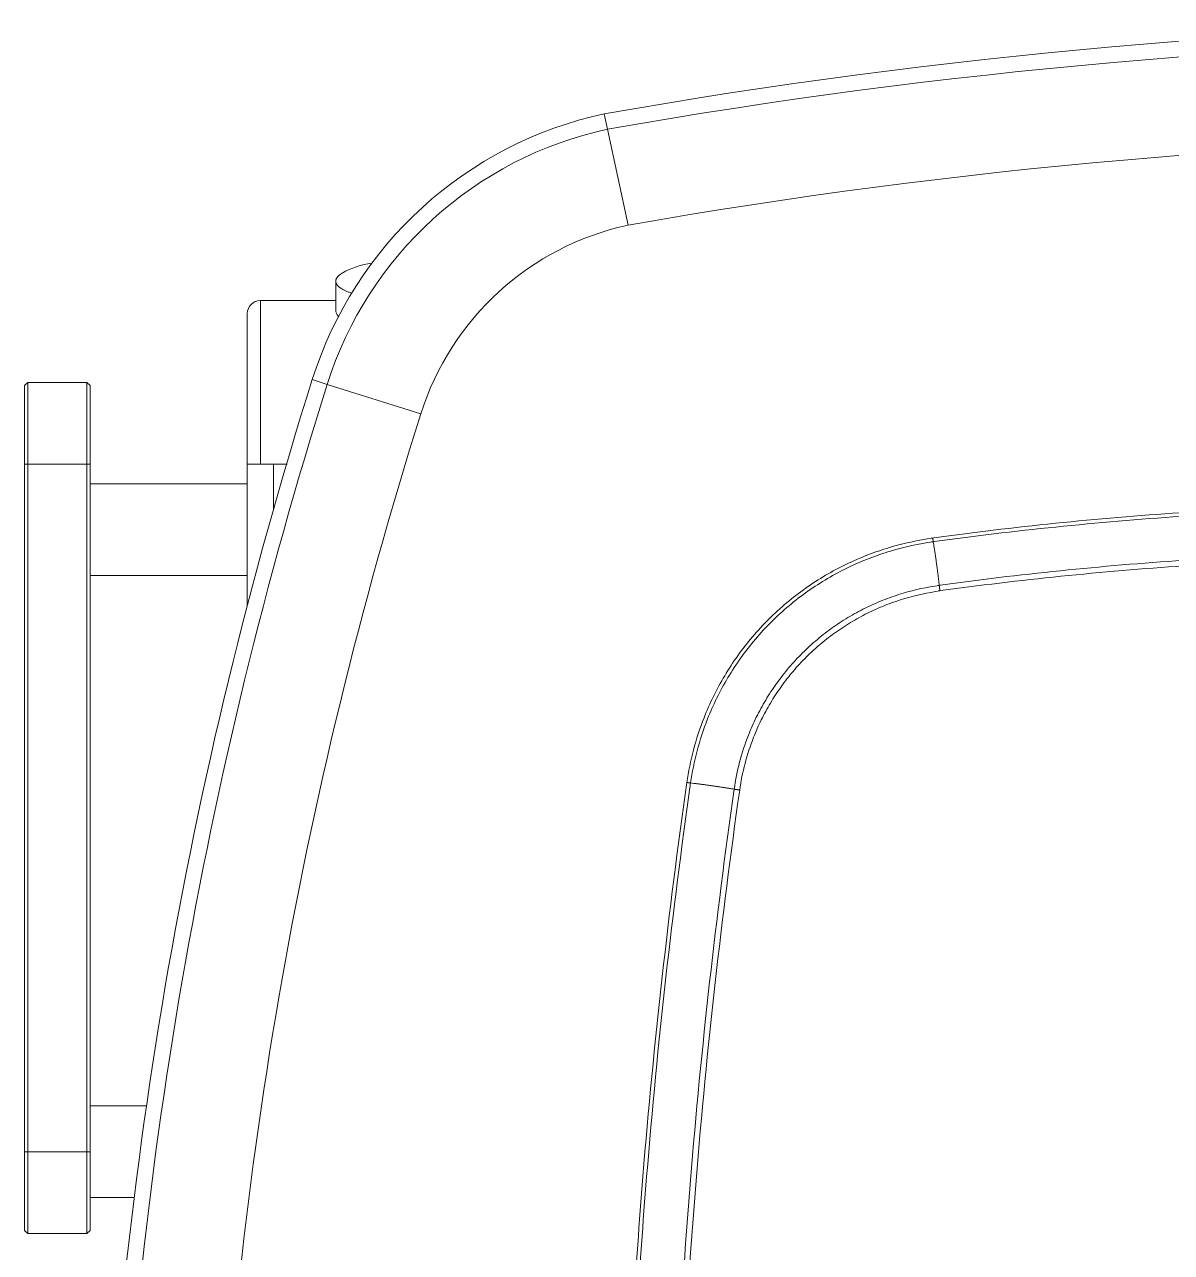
# Model space of a CAD drawing. Header units: millimetres. Extents: x 1448174 to 1599581, y -224422 to -106989.
# Drawn here: x 1483394.8 to 1483546.4, y -124215.6 to -124053.1 of the extents above; entities that cross this region are included whole.
import ezdxf

# ---------------------------------------------------------------- set-up
doc = ezdxf.new("R2010")
doc.units = ezdxf.units.MM
doc.header["$LTSCALE"] = 600
doc.header["$MEASUREMENT"] = 0
doc.layers.add('furniture', color=30, linetype='Continuous', lineweight=9)

msp = doc.modelspace()

# ---------------------------------------------------------------- linework, layer by layer
at = {"layer": 'furniture'}
for p, q in [((1483471.8412, -124066.9721), (1483471.4029, -124064.94)), ((1483471.8412, -124066.9721), (1483474.5778, -124079.6576)), ((1483435.9022, -124087.0799), (1483435.9022, -124090.9443)), ((1483438.0072, -124088.651), (1483437.792, -124088.5844)), ((1483425.9393, -124111.2966), (1483425.9393, -124089.6381)), ((1483425.9393, -124089.6381), (1483435.9022, -124089.6381)), ((1483424.2066, -124091.3708), (1483424.2066, -124111.2966)), ((1483394.7509, -124100.9005), (1483395.1841, -124100.4674)), ((1483395.1841, -124100.4674), (1483402.9812, -124100.4674)), ((1483395.1841, -124100.4674), (1483395.1841, -124111.2966)), ((1483402.9812, -124111.2966), (1483402.9812, -124100.4674)), ((1483402.9812, -124100.4674), (1483403.4143, -124100.9005)), ((1483432.7935, -124100.1076), (1483434.7759, -124100.7332)), ((1483434.7759, -124100.7332), (1483447.1515, -124104.6389)), ((1483394.7509, -124111.2966), (1483394.7509, -124100.9005)), ((1483403.4143, -124100.9005), (1483403.4143, -124111.2966)), ((1483394.7509, -124202.2627), (1483394.7509, -124111.2966)), ((1483394.7509, -124111.2966), (1483395.1841, -124111.2966)), ((1483395.1841, -124111.2966), (1483395.1841, -124202.2627)), ((1483402.9812, -124111.2966), (1483395.1841, -124111.2966)), ((1483402.9812, -124202.2627), (1483402.9812, -124111.2966)), ((1483403.4143, -124111.2966), (1483402.9812, -124111.2966)), ((1483403.4143, -124111.2966), (1483403.4143, -124202.2627)), ((1483425.9393, -124111.2966), (1483424.2066, -124111.2966)), ((1483424.2066, -124129.9596), (1483424.2066, -124111.2966)), ((1483427.672, -124111.2966), (1483425.9393, -124111.2966)), ((1483427.672, -124111.2966), (1483429.4703, -124111.2966)), ((1483427.672, -124111.2966), (1483427.672, -124117.2089)), ((1483403.4143, -124113.8957), (1483424.2066, -124113.8957)), ((1483514.9241, -124121.5666), (1483514.9216, -124121.5508)), ((1483403.4143, -124126.0245), (1483424.2066, -124126.0245)), ((1483515.7121, -124127.3294), (1483515.692, -124127.152)), ((1483515.7986, -124128.064), (1483515.7955, -124128.0387)), ((1483482.8304, -124153.4657), (1483482.8145, -124153.4639)), ((1483488.5888, -124154.285), (1483488.4127, -124154.2558)), ((1483489.3191, -124154.4028), (1483489.2939, -124154.3989)), ((1483403.4143, -124196.1983), (1483410.8664, -124196.1983)), ((1483394.7509, -124212.6588), (1483394.7509, -124202.2627)), ((1483394.7509, -124202.2627), (1483395.1841, -124202.2627)), ((1483395.1841, -124202.2627), (1483402.9812, -124202.2627)), ((1483395.1841, -124202.2627), (1483395.1841, -124213.092)), ((1483402.9812, -124213.092), (1483402.9812, -124202.2627)), ((1483402.9812, -124202.2627), (1483403.4143, -124202.2627)), ((1483403.4143, -124202.2627), (1483403.4143, -124212.6588)), ((1483403.4143, -124208.3271), (1483409.2449, -124208.3271)), ((1483394.7509, -124212.6588), (1483395.1841, -124213.092)), ((1483402.9812, -124213.092), (1483403.4143, -124212.6588)), ((1483395.1841, -124213.092), (1483402.9812, -124213.092))]:
    msp.add_line(p, q, dxfattribs=at)
for centre, radius, start, end in [((1483606.0147, -124826.1307), 773.0017, 79.9712848, 100.0287163), ((1483606.0147, -124826.2), 770.9926, 79.9779632, 100.0220392), ((1483482.3641, -124115.7518), 51.9806, 102.17338, 162.48462), ((1483482.3641, -124115.7518), 49.9018, 102.17338, 162.48462), ((1483606.0147, -124826.6452), 758.4631, 80.0206162, 99.9793824), ((1483482.3641, -124115.7518), 36.9245, 102.17338, 162.48462), ((1483437.3929, -124087.5965), 1.6648, 122.695877, 130.285139), ((1483439.5268, -124090.3914), 5.1775, 122.582239, 125.862836), ((1483441.9666, -124095.0147), 10.3961, 97.1177, 120.19028), ((1483436.6225, -124087.0791), 0.7202, 177.170776, 184.942612), ((1483436.6034, -124087.0806), 0.7012, 169.023694, 176.974251), ((1483436.676, -124087.0719), 0.7742, 185.134251, 192.506678), ((1483436.6386, -124087.0787), 0.7355, 162.071646, 169.690306), ((1483436.7538, -124087.0449), 0.856, 193.141365, 200.057307), ((1483436.7317, -124087.1038), 0.8318, 155.56547, 162.401403), ((1483436.8754, -124086.9923), 0.9883, 200.503349, 206.783129), ((1483436.7686, -124087.1218), 0.8729, 148.669733, 155.494399), ((1483437.0271, -124086.8971), 1.1668, 207.603533, 213.244532), ((1483436.794, -124087.1278), 0.8977, 142.119503, 149.180147), ((1483437.2186, -124086.7554), 1.4047, 213.796691, 218.783044), ((1483437.0918, -124087.2877), 1.2322, 139.7912, 144.757381), ((1483437.4307, -124086.5566), 1.6946, 219.52901, 223.95232), ((1483438.2788, -124088.2551), 2.7634, 138.304236, 140.361301), ((1483437.6784, -124086.2947), 2.0549, 224.416, 228.310706), ((1483437.1953, -124087.4097), 1.3949, 129.051619, 134.622983), ((1483437.9392, -124085.9638), 2.4755, 228.897128, 232.353298), ((1483438.2284, -124085.559), 2.9728, 232.705621, 235.765778), ((1483438.5221, -124085.0788), 3.5351, 236.209246, 238.942473), ((1483438.8288, -124084.534), 4.1601, 239.193833, 241.644456), ((1483439.1262, -124083.9256), 4.8368, 241.966901, 244.18568), ((1483439.446, -124083.2231), 5.6084, 244.370246, 246.371993), ((1483439.7658, -124082.4191), 6.4733, 246.631303, 248.440714), ((1483440.0187, -124081.7364), 7.2012, 248.565378, 250.249693), ((1483440.2194, -124081.1178), 7.8512, 250.396423, 251.990718), ((1483425.9393, -124091.3708), 1.7327, 90, 180), ((1484011.117, -124282.623), 606.4404, 162.48462, 178.09787), ((1484011.117, -124282.623), 604.3616, 162.48462, 177.88966), ((1484011.117, -124282.623), 591.3842, 162.48462, 177.88966), ((1483654.5651, -124099.5883), 141.3608, 188.744326, 188.759834), ((1483566.6735, -124113.1303), 52.4321, 188.761255, 188.793144), ((1483572.2772, -124112.2823), 58.0996, 188.774803, 188.793433), ((1483698.3876, -124092.6326), 185.7316, 188.836579, 188.841102), ((1483584.15, -124110.4263), 70.1166, 188.821068, 188.834307), ((1483570.6004, -124112.5567), 56.4006, 188.809662, 188.827172), ((1483579.4729, -124111.1435), 65.3848, 188.857794, 188.872523), ((1483584.737, -124110.3281), 70.7117, 188.867472, 188.880851), ((1483580.2039, -124111.0612), 66.1198, 188.85961, 188.873978), ((1483578.3176, -124111.3314), 64.2144, 188.895365, 188.9102), ((1483579.1565, -124111.2082), 65.0622, 188.902991, 188.917571), ((1483579.3501, -124111.1677), 65.2598, 188.92631, 188.940809), ((1483578.676, -124111.2744), 64.5773, 188.94027, 188.954899), ((1483578.2186, -124111.3809), 64.1089, 188.924511, 188.939223), ((1483578.0174, -124111.3743), 63.9112, 188.973117, 188.987844), ((1483577.7294, -124111.4152), 63.6203, 188.992004, 189.006768), ((1483577.3819, -124111.4991), 63.2639, 188.980994, 188.995809), ((1483577.0348, -124111.5494), 62.9133, 188.999972, 189.014838), ((1483576.7275, -124111.5935), 62.6028, 189.019034, 189.033942), ((1483576.3964, -124111.6415), 62.2684, 189.038173, 189.05313), ((1483576.0796, -124111.6873), 61.9483, 189.057394, 189.072397), ((1483575.7397, -124111.7369), 61.6048, 189.076694, 189.091748), ((1483575.4155, -124111.8169), 61.272, 189.065731, 189.080834), ((1483575.0564, -124111.8317), 60.9151, 189.120427, 189.13558), ((1483574.8015, -124111.9059), 60.6517, 189.104623, 189.119816), ((1483574.3915, -124111.9618), 60.238, 189.129095, 189.144352), ((1483573.9296, -124112.0263), 59.7717, 189.153691, 189.169026), ((1483300.7007, -124155.7411), 216.9322, 8.955682, 9.063893), ((1483429.8964, -124135.5059), 86.1616, 8.827168, 9.037729), ((1483414.8784, -124137.8399), 101.3599, 8.708879, 8.828158), ((1483216.5761, -124167.6421), 301.8889, 8.569168, 8.601253), ((1483389.9222, -124141.5301), 126.5871, 8.487971, 8.573038), ((1483410.6502, -124138.5099), 105.6404, 8.418137, 8.527267), ((1483391.9524, -124141.269), 124.5406, 8.322972, 8.414465), ((1483379.9759, -124142.9849), 136.6394, 8.225112, 8.30796), ((1483386.1761, -124142.0931), 130.3754, 8.139153, 8.227049), ((1483387.8161, -124141.8594), 128.7188, 8.049707, 8.139536), ((1483384.6649, -124142.3079), 131.9018, 7.963012, 8.050924), ((1483383.1044, -124142.5208), 133.4767, 7.873676, 7.96072), ((1483383.5173, -124142.4586), 133.0592, 7.784033, 7.871519), ((1483383.8636, -124142.4171), 132.7105, 7.698741, 7.786499), ((1483384.0191, -124142.3901), 132.5528, 7.60843, 7.696199), ((1483384.7159, -124142.3014), 131.8503, 7.522292, 7.610324), ((1483385.7691, -124142.155), 130.7871, 7.430663, 7.51909), ((1483387.2458, -124141.9728), 129.2992, 7.346204, 7.435229), ((1483388.861, -124141.7556), 127.6694, 7.252616, 7.342209), ((1483390.9126, -124141.4984), 125.6018, 7.163992, 7.254405), ((1483393.0231, -124141.2332), 123.4747, 7.072856, 7.164014), ((1483395.7693, -124140.8977), 120.7081, 6.982953, 7.075296), ((1483398.6534, -124140.5397), 117.8018, 6.887128, 6.980669), ((1483401.5134, -124140.2009), 114.9219, 6.795723, 6.890446), ((1483403.8442, -124139.9162), 112.5738, 6.696823, 6.792187), ((1483408.4334, -124139.3892), 107.9545, 6.605083, 6.703055), ((1483414.2385, -124138.7151), 102.1103, 6.502182, 6.604029), ((1483652.6933, -124111.8781), 137.8499, 186.435702, 186.458119), ((1483567.5255, -124121.5283), 52.1371, 186.447628, 186.492997), ((1483574.4165, -124120.7536), 59.0715, 186.483728, 186.509869), ((1483702.5254, -124106.0115), 188.0259, 186.547286, 186.55372), ((1483587.7459, -124119.2131), 72.4897, 186.541887, 186.560373), ((1483574.4694, -124120.7553), 59.1239, 186.545535, 186.569721), ((1483584.6203, -124119.578), 69.3428, 186.576485, 186.596705), ((1483591.031, -124118.8308), 75.797, 186.601076, 186.619337), ((1483586.9567, -124119.2963), 71.6962, 186.62513, 186.644604), ((1483585.6971, -124119.4449), 70.4278, 186.643108, 186.663062), ((1483587.4503, -124119.2486), 72.1919, 186.656395, 186.675882), ((1483588.4864, -124119.1157), 73.2365, 186.684889, 186.704134), ((1483588.5172, -124119.1353), 73.2647, 186.686085, 186.705376), ((1483588.8049, -124119.0703), 73.5581, 186.729518, 186.748782), ((1483589.3751, -124119.0234), 74.1299, 186.733005, 186.752168), ((1483589.8887, -124118.9572), 74.6477, 186.7563, 186.775377), ((1483590.2366, -124118.9303), 74.9963, 186.764381, 186.783403), ((1483590.7044, -124118.8462), 75.4708, 186.804874, 186.823832), ((1483591.0961, -124118.814), 75.8636, 186.812837, 186.83173), ((1483591.5249, -124118.7541), 76.2964, 186.838079, 186.856905), ((1483591.9241, -124118.724), 76.6964, 186.843591, 186.862358), ((1483592.3415, -124118.6653), 77.1178, 186.868659, 186.887363), ((1483592.7158, -124118.6083), 77.4962, 186.895983, 186.914629), ((1483593.0993, -124118.5768), 77.8807, 186.903707, 186.922294), ((1483593.4805, -124118.5219), 78.2658, 186.928501, 186.947035), ((1483593.8715, -124118.4894), 78.6578, 186.936139, 186.954613), ((1483594.2637, -124118.4264), 79.0548, 186.965519, 186.983927), ((1483499.0883, -124019.6371), 134.8135, 262.863635, 262.879895), ((1483488.5834, -124103.8128), 49.9847, 262.86882, 262.902255), ((1483489.2778, -124098.4237), 55.4184, 262.878252, 262.897785), ((1483504.2087, -123977.6432), 177.1182, 262.935621, 262.940363), ((1483490.6373, -124087.0865), 66.8367, 262.955494, 262.969375), ((1483489.0625, -124100.0209), 53.8068, 262.947941, 262.9663), ((1483490.1319, -124091.5491), 62.3458, 262.944204, 262.959647), ((1483490.7086, -124086.5067), 67.4209, 262.998527, 263.012554), ((1483490.1925, -124090.8538), 63.0433, 262.997458, 263.012522), ((1483489.9993, -124092.6654), 61.2217, 262.985755, 263.001308), ((1483490.0489, -124091.8325), 62.0544, 263.049562, 263.064848), ((1483490.1076, -124091.6503), 62.2424, 263.031437, 263.046637), ((1483490.0244, -124092.3003), 61.5871, 263.050308, 263.065646), ((1483489.9667, -124092.7423), 61.1414, 263.069267, 263.084691), ((1483489.9429, -124092.9386), 60.9436, 263.084689, 263.10013), ((1483489.9091, -124093.2182), 60.662, 263.100168, 263.115647), ((1483489.8684, -124093.5546), 60.3232, 263.115706, 263.131238), ((1483489.8278, -124093.8589), 60.0161, 263.134944, 263.15053), ((1483489.7919, -124094.1888), 59.6843, 263.14699, 263.16262), ((1483489.7533, -124094.478), 59.3926, 263.166365, 263.182046), ((1483489.7164, -124094.7852), 59.0832, 263.182178, 263.197907), ((1483489.677, -124095.1146), 58.7514, 263.198058, 263.213841), ((1483489.6394, -124095.4288), 58.435, 263.214009, 263.229843), ((1483489.6017, -124095.7451), 58.1164, 263.23003, 263.245916), ((1483489.5684, -124096.0556), 57.8042, 263.242498, 263.258426), ((1483489.525, -124096.3898), 57.4672, 263.262282, 263.278277), ((1483489.4758, -124096.8363), 57.018, 263.274875, 263.290951), ((1483457.0543, -124368.9957), 217.0658, 83.072023, 83.180166), ((1483472.9586, -124239.1187), 86.2188, 82.942814, 83.153244), ((1483471.0974, -124254.2072), 101.4216, 82.827344, 82.946549), ((1483445.4692, -124453.2095), 302.0671, 82.685228, 82.717293), ((1483467.8076, -124279.2385), 126.6678, 82.60317, 82.688185), ((1483470.5837, -124258.4623), 105.7072, 82.536501, 82.645565), ((1483468.1163, -124277.2086), 124.6152, 82.439799, 82.531236), ((1483466.4925, -124289.2015), 136.7175, 82.343703, 82.426501), ((1483467.323, -124283.0007), 130.4613, 82.25451, 82.342352), ((1483467.5556, -124281.3507), 128.7949, 82.168345, 82.258119), ((1483467.1155, -124284.5049), 131.9797, 82.07779, 82.165649), ((1483466.9017, -124286.0654), 133.5547, 81.992227, 82.079219), ((1483466.9523, -124285.6513), 133.1376, 81.901503, 81.988937), ((1483467.0077, -124285.3043), 132.7864, 81.816375, 81.904081), ((1483467.0242, -124285.148), 132.6293, 81.726125, 81.813842), ((1483467.1239, -124284.4562), 131.9303, 81.637751, 81.725731), ((1483467.28, -124283.403), 130.8656, 81.549926, 81.638301), ((1483467.5017, -124281.9213), 129.3674, 81.461646, 81.550618), ((1483467.7379, -124280.318), 127.7469, 81.370123, 81.459665), ((1483468.0581, -124278.2631), 125.6671, 81.283492, 81.373853), ((1483468.3753, -124276.1657), 123.5459, 81.190419, 81.281525), ((1483468.8047, -124273.4295), 120.7763, 81.100611, 81.192901), ((1483469.2498, -124270.556), 117.8684, 81.004782, 81.098269), ((1483469.704, -124267.7121), 114.9885, 80.912127, 81.006796), ((1483470.0745, -124265.3838), 112.631, 80.815816, 80.911126), ((1483470.8205, -124260.8252), 108.0117, 80.722582, 80.820499), ((1483471.7624, -124255.0585), 102.1686, 80.620761, 80.72255), ((1483511.0258, -124019.4762), 136.6633, 260.550576, 260.573191), ((1483497.1105, -124103.3053), 51.687, 260.570129, 260.615901), ((1483498.2569, -124096.5425), 58.5462, 260.588079, 260.614453), ((1483518.9278, -123970.3057), 186.4642, 260.673509, 260.68), ((1483500.3988, -124083.4099), 71.8523, 260.653955, 260.672606), ((1483498.2649, -124096.4844), 58.6049, 260.659521, 260.683923), ((1483499.885, -124086.4832), 68.7364, 260.700858, 260.721259), ((1483500.9099, -124080.1844), 75.1181, 260.724393, 260.742819), ((1483500.2814, -124084.1747), 71.0786, 260.725366, 260.745016), ((1483500.0552, -124085.421), 69.8122, 260.763792, 260.783925), ((1483500.347, -124083.7014), 71.5563, 260.773749, 260.793413), ((1483500.5156, -124082.688), 72.5836, 260.79003, 260.809449), ((1483500.5114, -124082.6645), 72.6061, 260.815744, 260.835211), ((1483500.5522, -124082.3626), 72.9107, 260.841353, 260.860792), ((1483500.6376, -124081.8079), 73.472, 260.863684, 260.883022), ((1483500.7398, -124081.3345), 73.9556, 260.863015, 260.882267), ((1483500.7722, -124080.9476), 74.3427, 260.904848, 260.924044), ((1483500.8628, -124080.5454), 74.7542, 260.904085, 260.923216), ((1483500.9278, -124080.1148), 75.1896, 260.926048, 260.945114), ((1483500.9683, -124079.6997), 75.606, 260.96435, 260.983349), ((1483501.0563, -124079.3135), 76.0011, 260.963464, 260.982404), ((1483501.0946, -124078.9355), 76.3804, 260.998451, 261.017328), ((1483501.1828, -124078.5216), 76.8031, 261.000573, 261.019392), ((1483501.2195, -124078.1511), 77.1748, 261.035356, 261.054115), ((1483501.2781, -124077.8092), 77.5216, 261.050646, 261.069353), ((1483501.3689, -124077.4048), 77.9352, 261.049591, 261.068237), ((1483501.4107, -124076.9991), 78.3424, 261.08411, 261.10269)]:
    msp.add_arc(centre, radius, start, end, dxfattribs=at)
msp.add_open_spline([(1483435.9023, -124090.9443), (1483435.9022, -124091.1849), (1483436.0243, -124091.4559), (1483436.2618, -124091.74)], degree=3, dxfattribs=at)
for points, knots in [([(1483514.6298, -124121.0788), (1483520.0996, -124120.3311), (1483525.5804, -124119.6763), (1483536.5729, -124118.5516), (1483542.0825, -124118.0822), (1483553.1233, -124117.3302), (1483558.6517, -124117.048), (1483569.7213, -124116.6714), (1483575.2593, -124116.5772), (1483611.5561, -124116.5772), (1483617.0941, -124116.6715), (1483628.1637, -124117.0481), (1483633.6921, -124117.3304), (1483644.7329, -124118.0825), (1483650.2423, -124118.5519), (1483686.2352, -124119.6767), (1483691.7155, -124120.3315), (1483697.1856, -124121.0793)], [0, 0, 0, 0, 0.12474756, 0.12474756, 0.24971125, 0.24971125, 0.37481944, 0.37481944, 0.5, 0.5, 0.62518056, 0.62518056, 0.75028874, 0.75028874, 0.87525243, 0.87525243, 1, 1, 1, 1]), ([(1483514.7066, -124121.5666), (1483520.1709, -124120.8197), (1483525.6462, -124120.1656), (1483536.6277, -124119.0423), (1483542.1317, -124118.5735), (1483553.1613, -124117.8225), (1483558.6842, -124117.5407), (1483569.7426, -124117.1647), (1483575.275, -124117.0707), (1483611.5606, -124117.0709), (1483617.093, -124117.1652), (1483628.1514, -124117.5417), (1483633.6742, -124117.8239), (1483644.7039, -124118.5754), (1483650.2077, -124119.0444), (1483686.1894, -124120.1683), (1483691.6642, -124120.8226), (1483697.1287, -124121.5698)], [0, 0, 0, 0, 0.12474756, 0.12474756, 0.24971125, 0.24971125, 0.37481944, 0.37481944, 0.5, 0.5, 0.62518056, 0.62518056, 0.75028874, 0.75028874, 0.87525243, 0.87525243, 1, 1, 1, 1]), ([(1483482.3403, -124153.4062), (1483482.5458, -124151.962), (1483482.8343, -124150.53), (1483483.5864, -124147.6619), (1483484.0547, -124146.2285), (1483484.9825, -124143.8726), (1483485.3969, -124142.9336), (1483486.3069, -124141.0788), (1483486.803, -124140.1642), (1483487.8747, -124138.3688), (1483488.4504, -124137.4891), (1483489.6775, -124135.7737), (1483490.3289, -124134.9391), (1483491.7019, -124133.3236), (1483492.4232, -124132.5436), (1483493.9292, -124131.0459), (1483494.7132, -124130.329), (1483496.3363, -124128.9649), (1483497.1745, -124128.3182), (1483498.8966, -124127.1006), (1483499.7795, -124126.5297), (1483501.5809, -124125.4681), (1483502.4981, -124124.977), (1483504.358, -124124.0774), (1483505.2993, -124123.6681), (1483507.1966, -124122.9331), (1483508.1514, -124122.6062), (1483510.9928, -124121.7581), (1483512.9088, -124121.3438), (1483514.8473, -124121.0788)], [0, 0, 0, 0, 0.08893622, 0.08893622, 0.18074567, 0.18074567, 0.24328883, 0.24328883, 0.30669119, 0.30669119, 0.37075357, 0.37075357, 0.43526369, 0.43526369, 0.50000001, 0.50000001, 0.56473633, 0.56473633, 0.62924643, 0.62924643, 0.69330883, 0.69330883, 0.75671118, 0.75671118, 0.81925433, 0.81925433, 0.88075568, 0.88075568, 1, 1, 1, 1]), ([(1483482.8304, -124153.4657), (1483483.0336, -124152.0403), (1483483.3188, -124150.627), (1483484.0618, -124147.7963), (1483484.5244, -124146.3816), (1483485.4409, -124144.0565), (1483485.8501, -124143.1298), (1483486.7488, -124141.2993), (1483487.2387, -124140.3967), (1483488.297, -124138.6249), (1483488.8654, -124137.7568), (1483490.0771, -124136.064), (1483490.7202, -124135.2404), (1483492.0759, -124133.6462), (1483492.788, -124132.8765), (1483494.2748, -124131.3987), (1483495.0489, -124130.6913), (1483496.6513, -124129.3454), (1483497.4788, -124128.7072), (1483499.1789, -124127.5059), (1483500.0504, -124126.9427), (1483501.8287, -124125.8953), (1483502.7342, -124125.4108), (1483504.5702, -124124.5234), (1483505.4993, -124124.1197), (1483507.3723, -124123.3946), (1483508.3148, -124123.0722), (1483511.1194, -124122.2359), (1483513.0108, -124121.8275), (1483514.9241, -124121.5666)], [0, 0, 0, 0, 0.08893622, 0.08893622, 0.18074567, 0.18074567, 0.24328883, 0.24328883, 0.30669119, 0.30669119, 0.37075357, 0.37075357, 0.43526369, 0.43526369, 0.50000001, 0.50000001, 0.56473633, 0.56473633, 0.62924643, 0.62924643, 0.69330883, 0.69330883, 0.75671118, 0.75671118, 0.81925433, 0.81925433, 0.88075568, 0.88075568, 1, 1, 1, 1]), ([(1483696.3409, -124127.3326), (1483690.9415, -124126.5944), (1483685.532, -124125.9479), (1483649.6811, -124124.8374), (1483644.243, -124124.374), (1483633.3447, -124123.6314), (1483627.8878, -124123.3526), (1483616.9611, -124122.9806), (1483611.4946, -124122.8875), (1483575.341, -124122.8872), (1483569.8745, -124122.98), (1483558.9479, -124123.3516), (1483553.4909, -124123.63), (1483542.5926, -124124.3721), (1483537.1543, -124124.8353), (1483526.3036, -124125.9452), (1483520.8936, -124126.5915), (1483515.4945, -124127.3294)], [0, 0, 0, 0, 0.12474757, 0.12474757, 0.24971126, 0.24971126, 0.37481944, 0.37481944, 0.5, 0.5, 0.62518056, 0.62518056, 0.75028875, 0.75028875, 0.87525244, 0.87525244, 1, 1, 1, 1]), ([(1483696.2271, -124128.0634), (1483690.8359, -124127.3265), (1483685.4348, -124126.6812), (1483649.6005, -124125.5727), (1483644.1706, -124125.1101), (1483633.2891, -124124.369), (1483627.8405, -124124.0908), (1483616.9306, -124123.7196), (1483611.4725, -124123.6268), (1483575.3356, -124123.6268), (1483569.8775, -124123.7197), (1483558.9676, -124124.091), (1483553.519, -124124.3692), (1483542.6375, -124125.1104), (1483537.2075, -124125.573), (1483526.3735, -124126.6816), (1483520.9719, -124127.327), (1483515.5811, -124128.064)], [0, 0, 0, 0, 0.12474757, 0.12474757, 0.24971126, 0.24971126, 0.37481944, 0.37481944, 0.5, 0.5, 0.62518056, 0.62518056, 0.75028875, 0.75028875, 0.87525244, 0.87525244, 1, 1, 1, 1]), ([(1483515.7121, -124127.3294), (1483514.0953, -124127.5498), (1483512.4963, -124127.895), (1483510.1266, -124128.6015), (1483509.33, -124128.874), (1483507.7472, -124129.4866), (1483506.9619, -124129.8277), (1483505.4104, -124130.5776), (1483504.6451, -124130.987), (1483503.1423, -124131.872), (1483502.4058, -124132.3479), (1483500.969, -124133.363), (1483500.2697, -124133.9023), (1483498.9154, -124135.0395), (1483498.2613, -124135.6374), (1483497.0048, -124136.8861), (1483496.4029, -124137.5366), (1483495.2572, -124138.8837), (1483494.7137, -124139.5797), (1483493.6897, -124141.0101), (1483493.2092, -124141.7437), (1483492.3149, -124143.241), (1483491.9008, -124144.0037), (1483491.1413, -124145.5506), (1483490.7954, -124146.3337), (1483490.0208, -124148.2985), (1483489.6298, -124149.4941), (1483489.0018, -124151.886), (1483488.7608, -124153.0803), (1483488.5888, -124154.285)], [0, 0, 0, 0, 0.11924432, 0.11924432, 0.18074567, 0.18074567, 0.24328882, 0.24328882, 0.30669117, 0.30669117, 0.37075357, 0.37075357, 0.43526367, 0.43526367, 0.49999999, 0.49999999, 0.56473631, 0.56473631, 0.62924643, 0.62924643, 0.69330881, 0.69330881, 0.75671117, 0.75671117, 0.81925433, 0.81925433, 0.91106378, 0.91106378, 1, 1, 1, 1]), ([(1483515.7986, -124128.064), (1483514.2197, -124128.2799), (1483512.658, -124128.6178), (1483510.3438, -124129.3088), (1483509.5659, -124129.5752), (1483508.0202, -124130.1743), (1483507.2535, -124130.5077), (1483505.7384, -124131.2408), (1483504.9912, -124131.641), (1483503.5237, -124132.506), (1483502.8046, -124132.9711), (1483501.4017, -124133.9632), (1483500.7189, -124134.4902), (1483499.3967, -124135.6015), (1483498.7581, -124136.1857), (1483497.5314, -124137.4059), (1483496.9439, -124138.0414), (1483495.8254, -124139.3576), (1483495.2949, -124140.0376), (1483494.2953, -124141.4352), (1483493.8264, -124142.1519), (1483492.9535, -124143.6146), (1483492.5494, -124144.3597), (1483491.8083, -124145.8709), (1483491.4708, -124146.6359), (1483490.7151, -124148.5552), (1483490.3337, -124149.7232), (1483489.7214, -124152.0595), (1483489.4864, -124153.226), (1483489.3191, -124154.4028)], [0, 0, 0, 0, 0.11924432, 0.11924432, 0.18074567, 0.18074567, 0.24328882, 0.24328882, 0.30669117, 0.30669117, 0.37075357, 0.37075357, 0.43526367, 0.43526367, 0.49999999, 0.49999999, 0.56473631, 0.56473631, 0.62924643, 0.62924643, 0.69330881, 0.69330881, 0.75671117, 0.75671117, 0.81925433, 0.81925433, 0.91106378, 0.91106378, 1, 1, 1, 1]), ([(1483473.802, -124260.7852), (1483474.0177, -124248.3815), (1483474.4985, -124235.9861), (1483475.6076, -124217.5751), (1483476.0335, -124211.5512), (1483477.2391, -124196.6999), (1483478.0908, -124187.8812), (1483480.0376, -124170.5032), (1483481.1252, -124161.9472), (1483482.3403, -124153.4062)], [0, 0, 0, 0, 0.34523949, 0.34523949, 0.51332963, 0.51332963, 0.75992331, 0.75992331, 1, 1, 1, 1]), ([(1483474.2958, -124260.7837), (1483474.5114, -124248.387), (1483474.9922, -124235.9986), (1483476.1008, -124217.5981), (1483476.5266, -124211.5776), (1483477.7316, -124196.7348), (1483478.583, -124187.9211), (1483480.5288, -124170.553), (1483481.6159, -124162.0018), (1483482.8304, -124153.4657)], [0, 0, 0, 0, 0.34523949, 0.34523949, 0.51332963, 0.51332963, 0.75992331, 0.75992331, 1, 1, 1, 1]), ([(1483488.5888, -124154.285), (1483487.3826, -124162.7639), (1483486.3027, -124171.2579), (1483484.3699, -124188.5098), (1483483.5243, -124197.2644), (1483482.3273, -124212.008), (1483481.9044, -124217.9881), (1483480.8031, -124236.2656), (1483480.3256, -124248.571), (1483480.1114, -124260.8848)], [0, 0, 0, 0, 0.24007669, 0.24007669, 0.48667037, 0.48667037, 0.65476051, 0.65476051, 1, 1, 1, 1]), ([(1483489.3191, -124154.4028), (1483488.1139, -124162.8745), (1483487.0352, -124171.3611), (1483485.1042, -124188.5983), (1483484.2595, -124197.3455), (1483483.0637, -124212.0764), (1483482.6413, -124218.0514), (1483481.5426, -124236.2914), (1483481.066, -124248.5644), (1483480.8516, -124260.8458)], [0, 0, 0, 0, 0.24007669, 0.24007669, 0.48667037, 0.48667037, 0.65476051, 0.65476051, 0.99938615, 0.99938615, 0.99938615, 0.99938615])]:
    msp.add_open_spline(points, degree=3, knots=knots, dxfattribs=at)

doc.saveas('drawing.dxf')
